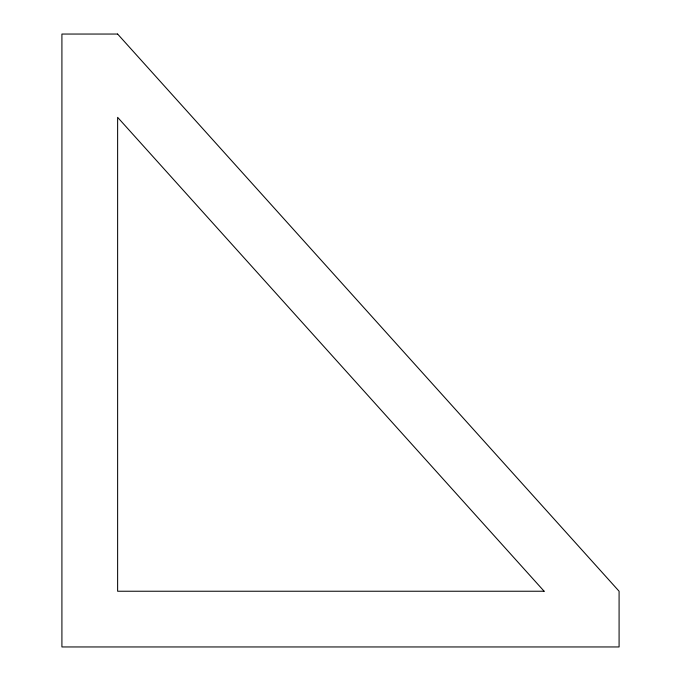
<?xml version="1.0" encoding="UTF-8"?>
<svg xmlns="http://www.w3.org/2000/svg" width="681" height="681" viewBox="0 0 681 681"><rect width="100%" height="100%" fill="white"/><g stroke="black" fill="none" stroke-linecap="round" stroke-linejoin="round"><path stroke-width="1.02" d="M117.626 34.05L61.911 34.05L61.911 646.95L619.089 646.95L619.089 591.236L117.626 34.05M544.128 591.236L117.626 591.236L117.626 117.336L544.128 591.236"/></g></svg>
